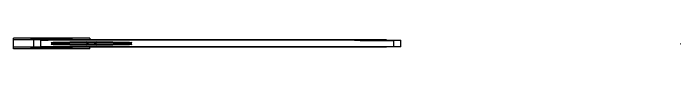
# Model space of a CAD drawing. Header units: metres. Extents: x -92766 to 98207, y -36056 to 71601.
# Drawn here: x -92766 to -90218, y -2650 to -2611 of the extents above; entities that cross this region are included whole.
import ezdxf

# ---------------------------------------------------------------- set-up
doc = ezdxf.new("R2010")
doc.units = ezdxf.units.M
doc.header["$MEASUREMENT"] = 0
doc.layers.add('DOORS (USI)', color=5, linetype='Continuous', lineweight=15)
doc.layers.add('WINDOWS (FERESTRE)', color=4, linetype='Continuous', lineweight=15)
doc.layers.add('ELEV-50', color=1, linetype='Continuous')
doc.layers.add('FURN2', color=34, linetype='Continuous')

# ---------------------------------------------------------------- blocks, each defined once
blk = doc.blocks.new('1587719537Bed With Bed side table')
at = {"layer": 'DOORS (USI)'}
for p, q in [((177053.2, 126405.6), (177054.1, 126405.6)), ((177053.2, 126405.6), (177054.2, 126405.6)), ((177053.2, 126403.2), (177053.2, 126405.6)), ((177053.2, 126403.2), (177053.2, 126405.6)), ((177054.1, 126405.5), (177053.3, 126405.5)), ((177053.3, 126403.2), (177053.3, 126405.5)), ((177054.1, 126405.6), (177054.1, 126403.2)), ((177054.1, 126405.5), (177054.1, 126403.2)), ((177054.2, 126405.6), (177054.2, 126403.2))]:
    blk.add_line(p, q, dxfattribs=at)
at = {"layer": 'ELEV-50', "color": 1}
for points in [[(177054, 126404.5), (177053.4, 126404.5), (177053.4, 126405.4), (177054, 126405.4)], [(177053.9, 126404.6), (177053.4, 126404.6), (177053.4, 126405.4), (177053.9, 126405.4)], [(177054, 126404.5), (177053.4, 126404.5), (177053.4, 126405.4), (177054, 126405.4)], [(177053.9, 126403.4), (177053.9, 126404.3), (177053.4, 126404.3), (177053.4, 126403.4), (177053.9, 126403.4)], [(177054, 126403.4), (177054, 126404.3), (177053.4, 126404.3), (177053.4, 126403.4), (177054, 126403.4)], [(177054, 126403.4), (177054, 126404.3), (177053.4, 126404.3), (177053.4, 126403.4), (177054, 126403.4)]]:
    blk.add_lwpolyline(points, close=True, dxfattribs=at)
at = {"layer": 'FURN2'}
for p, q in [((178255.8, 129972.9, 0), (175601.3, 129972.9, 0)), ((175601.3, 129563.8, 0), (175601.3, 129972.9, 0)), ((176001.3, 129972.9, 0), (175601.3, 129972.9, 0)), ((176001.3, 129563.8, 0), (176001.3, 129972.9, 0)), ((176028.5, 127976.5, 0), (176028.5, 129972.9, 0)), ((177828.5, 127976.5, 0), (177828.5, 129972.9, 0)), ((177855.8, 129563.8, 0), (177855.8, 129972.9, 0)), ((178255.8, 129563.8, 0), (178255.8, 129972.9, 0)), ((175801.3, 129880.8, 0), (175801.3, 129655.8, 0)), ((177828.5, 129863.8, 0), (176028.5, 129863.8, 0)), ((178055.8, 129880.8, 0), (178055.8, 129655.8, 0)), ((177752.2, 129825.6, 0), (176104.9, 129825.6, 0)), ((175913.8, 129768.3, 0), (175688.8, 129768.3, 0)), ((176066.7, 128179.7, 0), (176066.7, 129787.4, 0)), ((177790.4, 127976.5, 0), (177790.4, 129787.4, 0)), ((177943.3, 129768.3, 0), (178168.3, 129768.3, 0)), ((175601.3, 129563.8, 0), (176001.3, 129563.8, 0)), ((178255.8, 129563.8, 0), (177855.8, 129563.8, 0)), ((176243.2, 127938.3, 0), (176066.7, 128179.7, 0)), ((176260.3, 128118, 0), (176066.7, 128179.7, 0)), ((176243.2, 127938.3, 0), (176285.1, 128070.1, 0)), ((177752.2, 127938.3, 0), (176243.2, 127938.3, 0)), ((177752.2, 127900.1, 0), (176104.9, 127900.1, 0))]:
    blk.add_line(p, q, dxfattribs=at)
at = {"layer": 'FURN2', "elevation": 0}
for points in [[(176819.5, 129433.1), (176737.4, 129351, -0.414214), (176683.4, 129351), (176505.9, 129528.4, -0.414214), (176505.9, 129582.4), (176683.4, 129759.9, -0.414214), (176737.4, 129759.9), (176819.5, 129677.8, -0.414214)], [(177037.6, 129677.8), (177119.7, 129759.9, -0.414214), (177173.7, 129759.9), (177351.1, 129582.4, -0.414214), (177351.1, 129528.4), (177173.7, 129351, -0.414214), (177119.7, 129351), (177037.6, 129433.1, -0.414214)]]:
    blk.add_lwpolyline(points, format="xyb", dxfattribs=at)
blk.add_lwpolyline([(176955.5, 129759.9), (177133, 129582.4, -0.414214), (177133, 129528.4), (176955.5, 129351, -0.414214), (176901.5, 129351), (176724.1, 129528.4, -0.414214), (176724.1, 129582.4), (176901.5, 129759.9, -0.414214)], format="xyb", close=True, dxfattribs=at)
at = {"layer": 'FURN2'}
for centre in [(175801.3, 129768.3, 0), (178055.8, 129768.3, 0)]:
    blk.add_circle(centre, 75, dxfattribs=at)
for centre, radius, start, end in [((176104.9, 129787.4, 0), 38.2, 90, 180), ((177752.2, 129787.4, 0), 38.2, 0, 90), ((176248.7, 128081.7, 0), 38.2, 342.3387, 72.3387), ((176104.9, 127976.5, 0), 76.4, 180, 270), ((177752.2, 127976.5, 0), 38.2, 270, 0), ((177752.2, 127976.5, 0), 76.4, 270, 0)]:
    blk.add_arc(centre, radius, start, end, dxfattribs=at)

msp = doc.modelspace()

# ---------------------------------------------------------------- block references
at = {"layer": 'WINDOWS (FERESTRE)', "xscale": 0.01488746083805381, "yscale": -0.7138705354491321, "zscale": 0.01488746083805381, "rotation": 270}
msp.add_blockref('1587719537Bed With Bed side table', (17.68374, 3.56971), dxfattribs=at)

doc.saveas('drawing.dxf')
